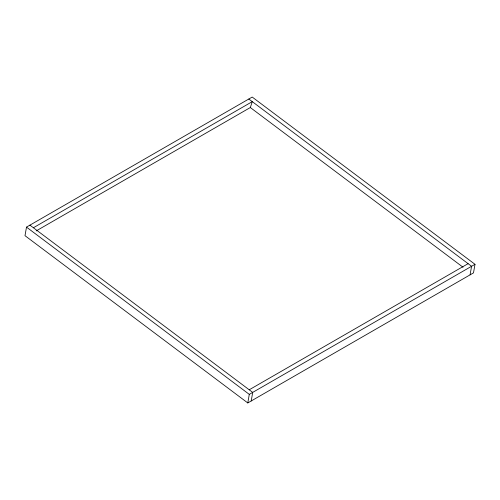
<?xml version="1.0" encoding="UTF-8"?>
<svg xmlns="http://www.w3.org/2000/svg" width="500" height="500" viewBox="0 0 500 500"><rect width="100%" height="100%" fill="white"/><g stroke="black" fill="none" stroke-linecap="round" stroke-linejoin="round"><path stroke-width="0.75" d="M26.5 227.113L25 235.688L247.787 402.944L473.5 272.887L475 264.312L252.213 97.056L26.5 227.113L249.281 394.369L247.787 402.944M251.206 400.975L252.706 392.4L29.919 225.138M470.081 274.862L471.581 266.281L248.794 99.025M36.175 230.925L250.319 107.537L252.275 101.638L33.4 227.75M249.225 389.787L468.1 263.669M249.281 394.369L475 264.312M250.319 107.537L463.025 267.225"/></g></svg>
